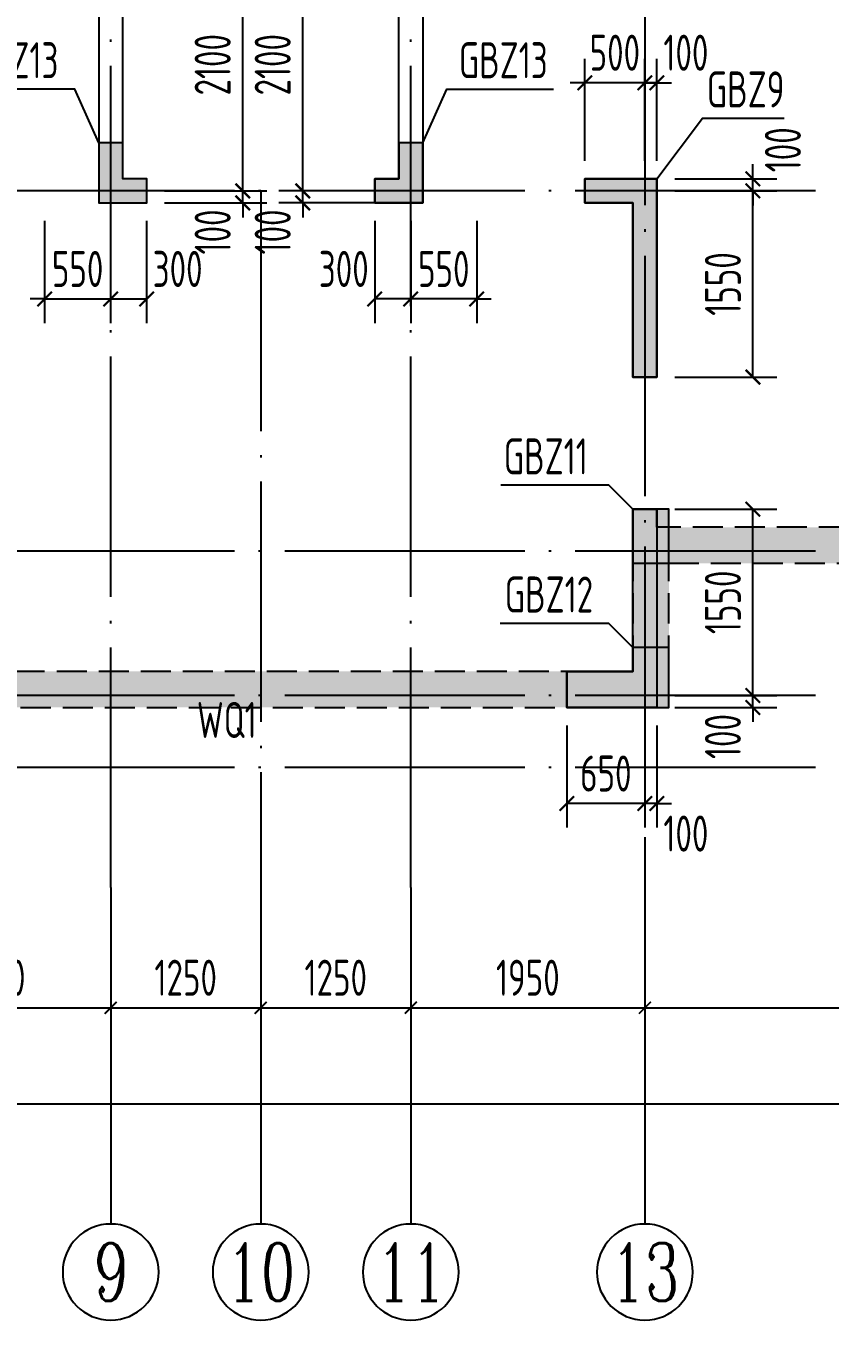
# Model space of a CAD drawing. Extents: x -1307975 to -76406, y -96289 to 379359.
# Drawn here: x -962072 to -955372, y 348893 to 359666 of the extents above; entities that cross this region are included whole.
import ezdxf
from ezdxf.enums import TextEntityAlignment as Align

# ---------------------------------------------------------------- set-up
doc = ezdxf.new("R2010")
doc.units = 0
doc.header["$LTSCALE"] = 1000
doc.linetypes.add('DASH', pattern=[0.35, 0.25, -0.1])
doc.linetypes.add('DOTE', pattern=[2.42, 2, -0.2, 0.02, -0.2])
doc.layers.get('0').update_dxf_attribs({"linetype": 'CONTINUOUS'})
doc.layers.get('DEFPOINTS').update_dxf_attribs({"linetype": 'CONTINUOUS'})
for name, color, linetype in [('A-AXIS', 1, 'CONTINUOUS'), ('A-DOTE', 10, 'DOTE'), ('AXIS_NUM', 7, 'CONTINUOUS'), ('COLU_DE_TEXT', 7, 'CONTINUOUS'), ('LABEL', 1, 'CONTINUOUS'), ('S-Q墙填充', 252, 'CONTINUOUS'), ('S-Q墙实线', 6, 'CONTINUOUS'), ('S-Q墙标注', 3, 'CONTINUOUS'), ('S-Q墙虚线', 6, 'DASH'), ('S-X详图填充', 252, 'CONTINUOUS'), ('S-X详图实线', 4, 'CONTINUOUS'), ('S-Y一般标注', 3, 'CONTINUOUS')]:
    doc.layers.add(name, color=color, linetype=linetype)
doc.styles.add('TSSD_Axis', font='complex.shx', dxfattribs={"width": 0.7, "bigfont": 'hztxt.shx'})
doc.styles.add('TSSD_DIMENSION', font='Tssdeng.shx', dxfattribs={"width": 0.7, "bigfont": 'tssdchn.shx'})
doc.styles.add('TSSD_REIN', font='tssdeng.shx', dxfattribs={"width": 0.7, "height": 300, "bigfont": 'tssdchn.shx'})
doc.styles.add('结构文字', font='zstxt.shx', dxfattribs={"width": 0.7, "bigfont": 'zshz.shx'})
doc.dimstyles.new('STRUCK', dxfattribs={"dimtxt": 400, "dimasz": 121, "dimexe": 200, "dimexo": 150, "dimgap": 115, "dimtad": 1, "dimdec": 0, "dimdsep": 46, "dimtxsty": '结构文字', "dimblk": 'ARCHTICK', "dimcen": 400, "dimclrd": 3, "dimclre": 3, "dimclrt": 7, "dimadec": 0, "dimazin": 0, "dimtfac": 1, "dimtdec": 0, "dimtix": 1, "dimtmove": 2, "dimatfit": 3, "dimldrblk": '_DIMX', "dimfxl": 1, "dimtolj": 1, "dimtzin": 0, "dimarcsym": 0})
doc.dimstyles.new('TSSD_100_100', dxfattribs={"dimtxt": 300, "dimasz": 100, "dimexe": 100, "dimexo": 250, "dimgap": 100, "dimtad": 1, "dimdec": 0, "dimzin": 0, "dimdsep": 46, "dimtxsty": 'TSSD_DIMENSION', "dimblk": 'ARCHTICK', "dimcen": 0, "dimdle": 100, "dimclrt": 7, "dimadec": 0, "dimazin": 0, "dimtfac": 1, "dimtdec": 0, "dimtix": 1, "dimtmove": 2, "dimatfit": 3, "dimldrblk": 'ARCHTICK', "dimfxl": 1, "dimtolj": 1, "dimtzin": 0, "dimarcsym": 0})

# ---------------------------------------------------------------- blocks, each defined once
blk = doc.blocks.new('_ArchTick')
at = {"color": 0, "linetype": 'ByBlock', "const_width": 0.15}
blk.add_lwpolyline([(-0.5, -0.5), (0.5, 0.5)], dxfattribs=at)
blk = doc.blocks.new('*D231')
at = {"layer": 'DEFPOINTS', "color": 0, "transparency": 16777216}
for p in [(18350, 3600), (20300, 3600), (20300, 2600)]:
    blk.add_point(p, dxfattribs=at)
at = {"layer": 'S-Y一般标注', "color": 0, "lineweight": -2, "transparency": 16777216}
for p, q in [((18350, 3350), (18350, 2500)), ((20300, 3350), (20300, 2500)), ((18250, 2600), (20400, 2600))]:
    blk.add_line(p, q, dxfattribs=at)
at = {"layer": 'S-Y一般标注', "color": 0, "lineweight": -2, "transparency": 16777216, "xscale": 100, "yscale": 100, "zscale": 100, "rotation": 180}
blk.add_blockref('_ArchTick', (18350, 2600), dxfattribs=at)
at = {"layer": 'S-Y一般标注', "color": 0, "lineweight": -2, "transparency": 16777216, "xscale": 100, "yscale": 100, "zscale": 100}
blk.add_blockref('_ArchTick', (20300, 2600), dxfattribs=at)
at = {"layer": 'S-Y一般标注', "color": 7, "transparency": 16777216, "insert": (19325, 2850), "char_height": 300, "attachment_point": 5, "style": 'TSSD_DIMENSION'}
blk.add_mtext('\\A1;1950', dxfattribs=at)
blk = doc.blocks.new('ts_axno')
at = {"color": 0, "linetype": 'ByBlock', "lineweight": -2}
blk.add_circle((0, 0), 0.5, dxfattribs=at)
at = {"color": 0, "linetype": 'ByBlock', "lineweight": -2, "style": 'TSSD_Axis', "width": 0.7}
blk.add_attdef('A', text='', height=0.6, dxfattribs=at).set_placement((0, 0), align=Align.MIDDLE_CENTER)
blk = doc.blocks.new('*D232')
at = {"layer": 'DEFPOINTS', "color": 0, "transparency": 16777216}
for p in [(20300, 3600), (26100, 3600), (26100, 2600)]:
    blk.add_point(p, dxfattribs=at)
at = {"layer": 'S-Y一般标注', "color": 0, "lineweight": -2, "transparency": 16777216}
for p, q in [((20300, 3350), (20300, 2500)), ((26100, 3350), (26100, 2500)), ((20200, 2600), (26200, 2600))]:
    blk.add_line(p, q, dxfattribs=at)
at = {"layer": 'S-Y一般标注', "color": 0, "lineweight": -2, "transparency": 16777216, "xscale": 100, "yscale": 100, "zscale": 100, "rotation": 180}
blk.add_blockref('_ArchTick', (20300, 2600), dxfattribs=at)
at = {"layer": 'S-Y一般标注', "color": 0, "lineweight": -2, "transparency": 16777216, "xscale": 100, "yscale": 100, "zscale": 100}
blk.add_blockref('_ArchTick', (26100, 2600), dxfattribs=at)
at = {"layer": 'S-Y一般标注', "color": 7, "transparency": 16777216, "insert": (23200, 2850), "char_height": 300, "attachment_point": 5, "style": 'TSSD_DIMENSION'}
blk.add_mtext('\\A1;5800', dxfattribs=at)
blk = doc.blocks.new('*D241')
at = {"layer": 'DEFPOINTS', "color": 0, "transparency": 16777216}
for p in [(4600, 3600), (54600, 3600), (54600, 1800)]:
    blk.add_point(p, dxfattribs=at)
at = {"layer": 'S-Y一般标注', "color": 0, "lineweight": -2, "transparency": 16777216}
for p, q in [((4600, 3350), (4600, 1700)), ((54600, 3350), (54600, 1700)), ((4500, 1800), (54700, 1800))]:
    blk.add_line(p, q, dxfattribs=at)
at = {"layer": 'S-Y一般标注', "color": 0, "lineweight": -2, "transparency": 16777216, "xscale": 100, "yscale": 100, "zscale": 100, "rotation": 180}
blk.add_blockref('_ArchTick', (4600, 1800), dxfattribs=at)
at = {"layer": 'S-Y一般标注', "color": 0, "lineweight": -2, "transparency": 16777216, "xscale": 100, "yscale": 100, "zscale": 100}
blk.add_blockref('_ArchTick', (54600, 1800), dxfattribs=at)
at = {"layer": 'S-Y一般标注', "color": 7, "transparency": 16777216, "insert": (29600, 2050), "char_height": 300, "attachment_point": 5, "style": 'TSSD_DIMENSION'}
blk.add_mtext('\\A1;50000', dxfattribs=at)
blk = doc.blocks.new('*D242')
at = {"layer": 'DEFPOINTS', "color": 0, "transparency": 16777216}
for p in [(13900, 3600), (15850, 3600), (15850, 2600)]:
    blk.add_point(p, dxfattribs=at)
at = {"layer": 'S-Y一般标注', "color": 0, "lineweight": -2, "transparency": 16777216}
for p, q in [((13900, 3350), (13900, 2500)), ((15850, 3350), (15850, 2500)), ((13800, 2600), (15950, 2600))]:
    blk.add_line(p, q, dxfattribs=at)
at = {"layer": 'S-Y一般标注', "color": 0, "lineweight": -2, "transparency": 16777216, "xscale": 100, "yscale": 100, "zscale": 100, "rotation": 180}
blk.add_blockref('_ArchTick', (13900, 2600), dxfattribs=at)
at = {"layer": 'S-Y一般标注', "color": 0, "lineweight": -2, "transparency": 16777216, "xscale": 100, "yscale": 100, "zscale": 100}
blk.add_blockref('_ArchTick', (15850, 2600), dxfattribs=at)
at = {"layer": 'S-Y一般标注', "color": 7, "transparency": 16777216, "insert": (14875, 2850), "char_height": 300, "attachment_point": 5, "style": 'TSSD_DIMENSION'}
blk.add_mtext('\\A1;1950', dxfattribs=at)
blk = doc.blocks.new('*D260')
at = {"layer": 'DEFPOINTS', "color": 0, "transparency": 16777216}
for p in [(15850, 3600), (17100, 3600), (17100, 2600)]:
    blk.add_point(p, dxfattribs=at)
at = {"layer": 'S-Y一般标注', "color": 0, "lineweight": -2, "transparency": 16777216}
for p, q in [((15850, 3350), (15850, 2500)), ((17100, 3350), (17100, 2500)), ((15750, 2600), (17200, 2600))]:
    blk.add_line(p, q, dxfattribs=at)
at = {"layer": 'S-Y一般标注', "color": 0, "lineweight": -2, "transparency": 16777216, "xscale": 100, "yscale": 100, "zscale": 100, "rotation": 180}
blk.add_blockref('_ArchTick', (15850, 2600), dxfattribs=at)
at = {"layer": 'S-Y一般标注', "color": 0, "lineweight": -2, "transparency": 16777216, "xscale": 100, "yscale": 100, "zscale": 100}
blk.add_blockref('_ArchTick', (17100, 2600), dxfattribs=at)
at = {"layer": 'S-Y一般标注', "color": 7, "transparency": 16777216, "insert": (16475, 2850), "char_height": 300, "attachment_point": 5, "style": 'TSSD_DIMENSION'}
blk.add_mtext('\\A1;1250', dxfattribs=at)
blk = doc.blocks.new('*D261')
at = {"layer": 'DEFPOINTS', "color": 0, "transparency": 16777216}
for p in [(17100, 3600), (18350, 3600), (18350, 2600)]:
    blk.add_point(p, dxfattribs=at)
at = {"layer": 'S-Y一般标注', "color": 0, "lineweight": -2, "transparency": 16777216}
for p, q in [((17100, 3350), (17100, 2500)), ((18350, 3350), (18350, 2500)), ((17000, 2600), (18450, 2600))]:
    blk.add_line(p, q, dxfattribs=at)
at = {"layer": 'S-Y一般标注', "color": 0, "lineweight": -2, "transparency": 16777216, "xscale": 100, "yscale": 100, "zscale": 100, "rotation": 180}
blk.add_blockref('_ArchTick', (17100, 2600), dxfattribs=at)
at = {"layer": 'S-Y一般标注', "color": 0, "lineweight": -2, "transparency": 16777216, "xscale": 100, "yscale": 100, "zscale": 100}
blk.add_blockref('_ArchTick', (18350, 2600), dxfattribs=at)
at = {"layer": 'S-Y一般标注', "color": 7, "transparency": 16777216, "insert": (17725, 2850), "char_height": 300, "attachment_point": 5, "style": 'TSSD_DIMENSION'}
blk.add_mtext('\\A1;1250', dxfattribs=at)
blk = doc.blocks.new('*D3627')
at = {"layer": 'DEFPOINTS', "color": 0, "transparency": 16777216}
for p in [(-961916, 358193), (-961366, 358193), (-961366, 357393)]:
    blk.add_point(p, dxfattribs=at)
at = {"layer": 'S-Q墙标注', "color": 3, "lineweight": -2, "transparency": 16777216}
for p, q in [((-961916, 358043), (-961916, 357193)), ((-961366, 358043), (-961366, 357193)), ((-961916, 357393), (-962037, 357393)), ((-961916, 357393), (-961366, 357393)), ((-961366, 357393), (-961245, 357393))]:
    blk.add_line(p, q, dxfattribs=at)
at = {"layer": 'S-Q墙标注', "color": 3, "lineweight": -2, "transparency": 16777216, "xscale": 121, "yscale": 121, "zscale": 121}
blk.add_blockref('_ArchTick', (-961916, 357393), dxfattribs=at)
at = {"layer": 'S-Q墙标注', "color": 3, "lineweight": -2, "transparency": 16777216, "xscale": 121, "yscale": 121, "zscale": 121, "rotation": 180}
blk.add_blockref('_ArchTick', (-961366, 357393), dxfattribs=at)
at = {"layer": 'S-Q墙标注', "color": 7, "transparency": 16777216, "insert": (-961641, 357643), "char_height": 300, "attachment_point": 5, "style": 'TSSD_REIN'}
blk.add_mtext('\\A1;550', dxfattribs=at)
blk = doc.blocks.new('_DIMX')
blk.add_line((-150, 0), (150, 0))
at = {"const_width": 50}
blk.add_lwpolyline([(-70, -70), (70, 70)], dxfattribs=at)
blk = doc.blocks.new('*D3628')
at = {"layer": 'DEFPOINTS', "color": 0, "transparency": 16777216}
for p in [(-961366, 358193), (-961066, 358193), (-961066, 357393)]:
    blk.add_point(p, dxfattribs=at)
at = {"layer": 'S-Q墙标注', "color": 3, "lineweight": -2, "transparency": 16777216}
for p, q in [((-961366, 358043), (-961366, 357193)), ((-961066, 358043), (-961066, 357193)), ((-961366, 357393), (-961066, 357393))]:
    blk.add_line(p, q, dxfattribs=at)
at = {"layer": 'S-Q墙标注', "color": 3, "lineweight": -2, "transparency": 16777216, "xscale": 121, "yscale": 121, "zscale": 121, "rotation": 180}
blk.add_blockref('_ArchTick', (-961366, 357393), dxfattribs=at)
at = {"layer": 'S-Q墙标注', "color": 3, "lineweight": -2, "transparency": 16777216, "xscale": 121, "yscale": 121, "zscale": 121}
blk.add_blockref('_ArchTick', (-961066, 357393), dxfattribs=at)
at = {"layer": 'S-Q墙标注', "color": 7, "transparency": 16777216, "insert": (-960808, 357643), "char_height": 300, "attachment_point": 5, "style": 'TSSD_REIN'}
blk.add_mtext('\\A1;300', dxfattribs=at)
blk = doc.blocks.new('*D3637')
at = {"layer": 'DEFPOINTS', "color": 0, "transparency": 16777216}
for p in [(-956816, 354093), (-956016, 354093), (-956816, 353993)]:
    blk.add_point(p, dxfattribs=at)
at = {"layer": 'S-Q墙标注', "color": 3, "lineweight": -2, "transparency": 16777216}
for p, q in [((-956016, 354093), (-956016, 354214)), ((-956666, 354093), (-955816, 354093)), ((-956016, 353993), (-956016, 354093)), ((-956666, 353993), (-955816, 353993)), ((-956016, 353993), (-956016, 353872))]:
    blk.add_line(p, q, dxfattribs=at)
at = {"layer": 'S-Q墙标注', "color": 3, "lineweight": -2, "transparency": 16777216, "xscale": 121, "yscale": 121, "zscale": 121}
for p, rotation in [((-956016, 354093), 270), ((-956016, 353993), 90)]:
    blk.add_blockref('_ArchTick', p, dxfattribs=dict(at, rotation=rotation))
at = {"layer": 'S-Q墙标注', "color": 7, "transparency": 16777216, "insert": (-956266, 353751), "char_height": 300, "attachment_point": 5, "rotation": 90, "style": 'TSSD_REIN'}
blk.add_mtext('\\A1;100', dxfattribs=at)
blk = doc.blocks.new('*D3638')
at = {"layer": 'DEFPOINTS', "color": 0, "transparency": 16777216}
for p in [(-956816, 355643), (-956016, 355643), (-956816, 354093)]:
    blk.add_point(p, dxfattribs=at)
at = {"layer": 'S-Q墙标注', "color": 3, "lineweight": -2, "transparency": 16777216}
for p, q in [((-956666, 355643), (-955816, 355643)), ((-956016, 354093), (-956016, 355643)), ((-956666, 354093), (-955816, 354093))]:
    blk.add_line(p, q, dxfattribs=at)
at = {"layer": 'S-Q墙标注', "color": 3, "lineweight": -2, "transparency": 16777216, "xscale": 121, "yscale": 121, "zscale": 121}
for p, rotation in [((-956016, 355643), 90), ((-956016, 354093), 270)]:
    blk.add_blockref('_ArchTick', p, dxfattribs=dict(at, rotation=rotation))
at = {"layer": 'S-Q墙标注', "color": 7, "transparency": 16777216, "insert": (-956266, 354868), "char_height": 300, "attachment_point": 5, "rotation": 90, "style": 'TSSD_REIN'}
blk.add_mtext('\\A1;1550', dxfattribs=at)
blk = doc.blocks.new('*D3639')
at = {"layer": 'DEFPOINTS', "color": 0, "transparency": 16777216}
for p in [(-956916, 353993), (-956816, 353993), (-956916, 353193)]:
    blk.add_point(p, dxfattribs=at)
at = {"layer": 'S-Q墙标注', "color": 3, "lineweight": -2, "transparency": 16777216}
for p, q in [((-956916, 353843), (-956916, 352993)), ((-956816, 353843), (-956816, 352993)), ((-956916, 353193), (-957037, 353193)), ((-956816, 353193), (-956916, 353193)), ((-956816, 353193), (-956695, 353193))]:
    blk.add_line(p, q, dxfattribs=at)
at = {"layer": 'S-Q墙标注', "color": 3, "lineweight": -2, "transparency": 16777216, "xscale": 121, "yscale": 121, "zscale": 121}
blk.add_blockref('_ArchTick', (-956916, 353193), dxfattribs=at)
at = {"layer": 'S-Q墙标注', "color": 3, "lineweight": -2, "transparency": 16777216, "xscale": 121, "yscale": 121, "zscale": 121, "rotation": 180}
blk.add_blockref('_ArchTick', (-956816, 353193), dxfattribs=at)
at = {"layer": 'S-Q墙标注', "color": 7, "transparency": 16777216, "insert": (-956574, 352943), "char_height": 300, "attachment_point": 5, "style": 'TSSD_REIN'}
blk.add_mtext('\\A1;100', dxfattribs=at)
blk = doc.blocks.new('*D3640')
at = {"layer": 'DEFPOINTS', "color": 0, "transparency": 16777216}
for p in [(-957566, 353993), (-956916, 353993), (-957566, 353193)]:
    blk.add_point(p, dxfattribs=at)
at = {"layer": 'S-Q墙标注', "color": 3, "lineweight": -2, "transparency": 16777216}
for p, q in [((-957566, 353843), (-957566, 352993)), ((-956916, 353843), (-956916, 352993)), ((-956916, 353193), (-957566, 353193))]:
    blk.add_line(p, q, dxfattribs=at)
at = {"layer": 'S-Q墙标注', "color": 3, "lineweight": -2, "transparency": 16777216, "xscale": 121, "yscale": 121, "zscale": 121, "rotation": 180}
blk.add_blockref('_ArchTick', (-957566, 353193), dxfattribs=at)
at = {"layer": 'S-Q墙标注', "color": 3, "lineweight": -2, "transparency": 16777216, "xscale": 121, "yscale": 121, "zscale": 121}
blk.add_blockref('_ArchTick', (-956916, 353193), dxfattribs=at)
at = {"layer": 'S-Q墙标注', "color": 7, "transparency": 16777216, "insert": (-957241, 353443), "char_height": 300, "attachment_point": 5, "style": 'TSSD_REIN'}
blk.add_mtext('\\A1;650', dxfattribs=at)
blk = doc.blocks.new('*D3661')
at = {"layer": 'DEFPOINTS', "color": 0, "transparency": 16777216}
for p in [(-958866, 358193), (-958316, 358193), (-958866, 357393)]:
    blk.add_point(p, dxfattribs=at)
at = {"layer": 'S-Q墙标注', "color": 3, "lineweight": -2, "transparency": 16777216}
for p, q in [((-958866, 358043), (-958866, 357193)), ((-958316, 358043), (-958316, 357193)), ((-958866, 357393), (-958987, 357393)), ((-958316, 357393), (-958866, 357393)), ((-958316, 357393), (-958195, 357393))]:
    blk.add_line(p, q, dxfattribs=at)
at = {"layer": 'S-Q墙标注', "color": 3, "lineweight": -2, "transparency": 16777216, "xscale": 121, "yscale": 121, "zscale": 121}
blk.add_blockref('_ArchTick', (-958866, 357393), dxfattribs=at)
at = {"layer": 'S-Q墙标注', "color": 3, "lineweight": -2, "transparency": 16777216, "xscale": 121, "yscale": 121, "zscale": 121, "rotation": 180}
blk.add_blockref('_ArchTick', (-958316, 357393), dxfattribs=at)
at = {"layer": 'S-Q墙标注', "color": 7, "transparency": 16777216, "insert": (-958591, 357643), "char_height": 300, "attachment_point": 5, "style": 'TSSD_REIN'}
blk.add_mtext('\\A1;550', dxfattribs=at)
blk = doc.blocks.new('*D3662')
at = {"layer": 'DEFPOINTS', "color": 0, "transparency": 16777216}
for p in [(-959166, 358193), (-958866, 358193), (-959166, 357393)]:
    blk.add_point(p, dxfattribs=at)
at = {"layer": 'S-Q墙标注', "color": 3, "lineweight": -2, "transparency": 16777216}
for p, q in [((-959166, 358043), (-959166, 357193)), ((-958866, 358043), (-958866, 357193)), ((-958866, 357393), (-959166, 357393))]:
    blk.add_line(p, q, dxfattribs=at)
at = {"layer": 'S-Q墙标注', "color": 3, "lineweight": -2, "transparency": 16777216, "xscale": 121, "yscale": 121, "zscale": 121, "rotation": 180}
blk.add_blockref('_ArchTick', (-959166, 357393), dxfattribs=at)
at = {"layer": 'S-Q墙标注', "color": 3, "lineweight": -2, "transparency": 16777216, "xscale": 121, "yscale": 121, "zscale": 121}
blk.add_blockref('_ArchTick', (-958866, 357393), dxfattribs=at)
at = {"layer": 'S-Q墙标注', "color": 7, "transparency": 16777216, "insert": (-959424, 357643), "char_height": 300, "attachment_point": 5, "style": 'TSSD_REIN'}
blk.add_mtext('\\A1;300', dxfattribs=at)
blk = doc.blocks.new('*D3492')
at = {"layer": 'DEFPOINTS', "color": 0, "transparency": 16777216}
for p in [(-956816, 358293), (-956016, 358293), (-956816, 356743)]:
    blk.add_point(p, dxfattribs=at)
at = {"layer": 'S-Q墙标注', "color": 3, "lineweight": -2, "transparency": 16777216}
for p, q in [((-956666, 358293), (-955816, 358293)), ((-956016, 356743), (-956016, 358293)), ((-956666, 356743), (-955816, 356743))]:
    blk.add_line(p, q, dxfattribs=at)
at = {"layer": 'S-Q墙标注', "color": 3, "lineweight": -2, "transparency": 16777216, "xscale": 121, "yscale": 121, "zscale": 121}
for p, rotation in [((-956016, 358293), 90), ((-956016, 356743), 270)]:
    blk.add_blockref('_ArchTick', p, dxfattribs=dict(at, rotation=rotation))
at = {"layer": 'S-Q墙标注', "color": 7, "transparency": 16777216, "insert": (-956266, 357518), "char_height": 300, "attachment_point": 5, "rotation": 90, "style": 'TSSD_REIN'}
blk.add_mtext('\\A1;1550', dxfattribs=at)
blk = doc.blocks.new('*D3493')
at = {"layer": 'DEFPOINTS', "color": 0, "transparency": 16777216}
for p in [(-956816, 358393), (-956016, 358393), (-956816, 358293)]:
    blk.add_point(p, dxfattribs=at)
at = {"layer": 'S-Q墙标注', "color": 3, "lineweight": -2, "transparency": 16777216}
for p, q in [((-956016, 358393), (-956016, 358514)), ((-956666, 358393), (-955816, 358393)), ((-956016, 358293), (-956016, 358393)), ((-956666, 358293), (-955816, 358293)), ((-956016, 358293), (-956016, 358172))]:
    blk.add_line(p, q, dxfattribs=at)
at = {"layer": 'S-Q墙标注', "color": 3, "lineweight": -2, "transparency": 16777216, "xscale": 121, "yscale": 121, "zscale": 121}
for p, rotation in [((-956016, 358393), 270), ((-956016, 358293), 90)]:
    blk.add_blockref('_ArchTick', p, dxfattribs=dict(at, rotation=rotation))
at = {"layer": 'S-Q墙标注', "color": 7, "transparency": 16777216, "insert": (-955766, 358635), "char_height": 300, "attachment_point": 5, "rotation": 90, "style": 'TSSD_REIN'}
blk.add_mtext('\\A1;100', dxfattribs=at)
blk = doc.blocks.new('*D3494')
at = {"layer": 'DEFPOINTS', "color": 0, "transparency": 16777216}
for p in [(-956916, 359193), (-956916, 358393), (-956816, 358393)]:
    blk.add_point(p, dxfattribs=at)
at = {"layer": 'S-Q墙标注', "color": 3, "lineweight": -2, "transparency": 16777216}
for p, q in [((-956916, 358543), (-956916, 359393)), ((-956816, 358543), (-956816, 359393)), ((-956916, 359193), (-957037, 359193)), ((-956816, 359193), (-956916, 359193)), ((-956816, 359193), (-956695, 359193))]:
    blk.add_line(p, q, dxfattribs=at)
at = {"layer": 'S-Q墙标注', "color": 3, "lineweight": -2, "transparency": 16777216, "xscale": 121, "yscale": 121, "zscale": 121}
blk.add_blockref('_ArchTick', (-956916, 359193), dxfattribs=at)
at = {"layer": 'S-Q墙标注', "color": 3, "lineweight": -2, "transparency": 16777216, "xscale": 121, "yscale": 121, "zscale": 121, "rotation": 180}
blk.add_blockref('_ArchTick', (-956816, 359193), dxfattribs=at)
at = {"layer": 'S-Q墙标注', "color": 7, "transparency": 16777216, "insert": (-956574, 359443), "char_height": 300, "attachment_point": 5, "style": 'TSSD_REIN'}
blk.add_mtext('\\A1;100', dxfattribs=at)
blk = doc.blocks.new('*D3495')
at = {"layer": 'DEFPOINTS', "color": 0, "transparency": 16777216}
for p in [(-957416, 359193), (-957416, 358393), (-956916, 358393)]:
    blk.add_point(p, dxfattribs=at)
at = {"layer": 'S-Q墙标注', "color": 3, "lineweight": -2, "transparency": 16777216}
for p, q in [((-957416, 358543), (-957416, 359393)), ((-956916, 358543), (-956916, 359393)), ((-957416, 359193), (-957537, 359193)), ((-956916, 359193), (-957416, 359193)), ((-956916, 359193), (-956795, 359193))]:
    blk.add_line(p, q, dxfattribs=at)
at = {"layer": 'S-Q墙标注', "color": 3, "lineweight": -2, "transparency": 16777216, "xscale": 121, "yscale": 121, "zscale": 121}
blk.add_blockref('_ArchTick', (-957416, 359193), dxfattribs=at)
at = {"layer": 'S-Q墙标注', "color": 3, "lineweight": -2, "transparency": 16777216, "xscale": 121, "yscale": 121, "zscale": 121, "rotation": 180}
blk.add_blockref('_ArchTick', (-956916, 359193), dxfattribs=at)
at = {"layer": 'S-Q墙标注', "color": 7, "transparency": 16777216, "insert": (-957166, 359443), "char_height": 300, "attachment_point": 5, "style": 'TSSD_REIN'}
blk.add_mtext('\\A1;500', dxfattribs=at)
blk = doc.blocks.new('*D3504')
at = {"layer": 'DEFPOINTS', "color": 0, "transparency": 16777216}
for p in [(-961066, 358293), (-960266, 358293), (-961066, 358193)]:
    blk.add_point(p, dxfattribs=at)
at = {"layer": 'S-Q墙标注', "color": 3, "lineweight": -2, "transparency": 16777216}
for p, q in [((-960266, 358293), (-960266, 358414)), ((-960916, 358293), (-960066, 358293)), ((-960266, 358193), (-960266, 358293)), ((-960916, 358193), (-960066, 358193)), ((-960266, 358193), (-960266, 358072))]:
    blk.add_line(p, q, dxfattribs=at)
at = {"layer": 'S-Q墙标注', "color": 3, "lineweight": -2, "transparency": 16777216, "xscale": 121, "yscale": 121, "zscale": 121}
for p, rotation in [((-960266, 358293), 270), ((-960266, 358193), 90)]:
    blk.add_blockref('_ArchTick', p, dxfattribs=dict(at, rotation=rotation))
at = {"layer": 'S-Q墙标注', "color": 7, "transparency": 16777216, "insert": (-960516, 357951), "char_height": 300, "attachment_point": 5, "rotation": 90, "style": 'TSSD_REIN'}
blk.add_mtext('\\A1;100', dxfattribs=at)
blk = doc.blocks.new('*D3505')
at = {"layer": 'DEFPOINTS', "color": 0, "transparency": 16777216}
for p in [(-961066, 360393), (-960266, 360393), (-961066, 358293)]:
    blk.add_point(p, dxfattribs=at)
at = {"layer": 'S-Q墙标注', "color": 3, "lineweight": -2, "transparency": 16777216}
for p, q in [((-960916, 360393), (-960066, 360393)), ((-960266, 358293), (-960266, 360393)), ((-960916, 358293), (-960066, 358293))]:
    blk.add_line(p, q, dxfattribs=at)
at = {"layer": 'S-Q墙标注', "color": 3, "lineweight": -2, "transparency": 16777216, "xscale": 121, "yscale": 121, "zscale": 121}
for p, rotation in [((-960266, 360393), 90), ((-960266, 358293), 270)]:
    blk.add_blockref('_ArchTick', p, dxfattribs=dict(at, rotation=rotation))
at = {"layer": 'S-Q墙标注', "color": 7, "transparency": 16777216, "insert": (-960516, 359343), "char_height": 300, "attachment_point": 5, "rotation": 90, "style": 'TSSD_REIN'}
blk.add_mtext('\\A1;2100', dxfattribs=at)
blk = doc.blocks.new('*D3507')
at = {"layer": 'DEFPOINTS', "color": 0, "transparency": 16777216}
for p in [(-959766, 358293), (-958966, 358293), (-958966, 358193)]:
    blk.add_point(p, dxfattribs=at)
at = {"layer": 'S-Q墙标注', "color": 3, "lineweight": -2, "transparency": 16777216}
for p, q in [((-959766, 358293), (-959766, 358414)), ((-959116, 358293), (-959966, 358293)), ((-959766, 358193), (-959766, 358293)), ((-959116, 358193), (-959966, 358193)), ((-959766, 358193), (-959766, 358072))]:
    blk.add_line(p, q, dxfattribs=at)
at = {"layer": 'S-Q墙标注', "color": 3, "lineweight": -2, "transparency": 16777216, "xscale": 121, "yscale": 121, "zscale": 121}
for p, rotation in [((-959766, 358293), 270), ((-959766, 358193), 90)]:
    blk.add_blockref('_ArchTick', p, dxfattribs=dict(at, rotation=rotation))
at = {"layer": 'S-Q墙标注', "color": 7, "transparency": 16777216, "insert": (-960016, 357951), "char_height": 300, "attachment_point": 5, "rotation": 90, "style": 'TSSD_REIN'}
blk.add_mtext('\\A1;100', dxfattribs=at)
blk = doc.blocks.new('*D3508')
at = {"layer": 'DEFPOINTS', "color": 0, "transparency": 16777216}
for p in [(-959766, 360393), (-958966, 360393), (-958966, 358293)]:
    blk.add_point(p, dxfattribs=at)
at = {"layer": 'S-Q墙标注', "color": 3, "lineweight": -2, "transparency": 16777216}
for p, q in [((-959116, 360393), (-959966, 360393)), ((-959766, 358293), (-959766, 360393)), ((-959116, 358293), (-959966, 358293))]:
    blk.add_line(p, q, dxfattribs=at)
at = {"layer": 'S-Q墙标注', "color": 3, "lineweight": -2, "transparency": 16777216, "xscale": 121, "yscale": 121, "zscale": 121}
for p, rotation in [((-959766, 360393), 90), ((-959766, 358293), 270)]:
    blk.add_blockref('_ArchTick', p, dxfattribs=dict(at, rotation=rotation))
at = {"layer": 'S-Q墙标注', "color": 7, "transparency": 16777216, "insert": (-960016, 359343), "char_height": 300, "attachment_point": 5, "rotation": 90, "style": 'TSSD_REIN'}
blk.add_mtext('\\A1;2100', dxfattribs=at)
blk = doc.blocks.new('20211109.00462574')
at = {"layer": 'S-Q墙填充'}
h = blk.add_hatch(dxfattribs=at)
h.set_pattern_fill('ARMORED', color=252, scale=30, style=0)
h.set_pattern_definition([(50, (994311.75, -393917.59), (215.178055, -18.82564), [22.5, -247.5]), (355, (994311.75, -393917.59), (-41.6254, 225.65764), [18, -198]), (100.4514, (994329.68, -393919.15), (173.552815, 206.831863), [19.122057, -210.342634]), (46.1842, (994311.75, -393857.59), (320.172315, -49.655704), [33.75, -371.25]), (96.6356, (994338.43, -393861.72), (280.39881, 292.23536), [28.68309, -315.5139]), (351.1842, (994311.75, -393857.6), (280.39858, 292.23558), [27, -297]), (21, (994341.75, -393872.59), (179.072116, -120.785667), [22.5, -247.5]), (326, (994341.75, -393872.59), (72.9946, 217.545014), [18, -198]), (71.4514, (994356.67, -393882.65), (252.06679, 96.75915), [19.122057, -210.342634]), (37.5, (994311.75, -393917.586), (3.6479566, 99.868156), [0, -195.6, 0, -201, 0, -198.75]), (7.5, (994311.75, -393917.59), (78.920861, 118.323514), [0, -114.6, 0, -191.1, 0, -75.75]), (327.5, (994244.85, -393917.586), (160.146731, -6.7664615), [0, -75, 0, -234, 0, -310.5]), (317.5, (994214.85, -393917.59), (174.95585, 30.031495), [0, -97.5, 0, -155.4, 0, -220.5]), (45, (994311.75, -393917.59), (-106.066017, 106.066017), [])])
h.paths.add_polyline_path([(9600, 1650), (9400, 1650), (9400, 1500), (300, 1500), (300, 8500), (6600, 8500), (6600, 7700), (6800, 7700), (6800, 8800), (5900, 8800), (5900, 9200), (5650, 9200), (5650, 8800), (4150, 8800), (4150, 10500), (5650, 10500), (5650, 9820), (5900, 9820), (5900, 10150), (6300, 10150), (6300, 10500), (6800, 10500), (6800, 10800), (5900, 10800), (5900, 12596), (5650, 12596), (5650, 10750), (3900, 10750), (3900, 8800), (1550, 8800), (1550, 13796), (1300, 13796), (1300, 8800), (0, 8800), (0, 1200), (9300, 1200), (9300, 0), (16100, 0), (16100, 1200), (34400, 1200), (34400, 0), (41000, 0), (41000, 1200), (50400, 1200), (50400, 8800), (42200, 8800), (42200, 10600), (39300, 10600), (39300, 10850), (36100, 10850), (36100, 10600), (33200, 10600), (33200, 8800), (17200, 8800), (17200, 10600), (14300, 10600), (14300, 12300), (15200, 12300), (15200, 14196), (12817, 14196), (12817, 13896), (14900, 13896), (14900, 12600), (14000, 12600), (14000, 9100), (14200, 9100), (14200, 10300), (16900, 10300), (16900, 8500), (33500, 8500), (33500, 10300), (36400, 10300), (36400, 10550), (39000, 10550), (39000, 10300), (41900, 10300), (41900, 8500), (50100, 8500), (50100, 1500), (41000, 1500), (41000, 1650), (40700, 1650), (40700, 300), (34700, 300), (34700, 1650), (34400, 1650), (34400, 1500), (16000, 1500), (16000, 1650), (15800, 1650), (15800, 300), (9600, 300)])
at = {"layer": 'S-Q墙实线'}
for points in [[(11550, 6500), (10900, 6500), (10900, 6300), (11350, 6300), (11350, 5800), (11350, 4200), (11750, 4200), (11750, 4400), (11550, 4400), (11550, 5800)], [(13850, 6500), (14500, 6500), (14500, 6300), (14050, 6300), (14050, 5800), (14050, 4200), (13650, 4200), (13650, 4400), (13850, 4400), (13850, 5800)], [(16000, 0), (15250, 0), (15250, 300), (15800, 300), (15800, 1300), (15800, 1650), (16000, 1650), (16000, 1300)]]:
    blk.add_lwpolyline(points, close=True, dxfattribs=at)
blk.add_lwpolyline([(15800, 4400), (15400, 4400), (15400, 4200), (15800, 4200), (15800, 2750), (16000, 2750), (16000, 4400), (15800, 4400)], dxfattribs=at)
at = {"layer": 'S-Q墙虚线', "color": 2}
for points in [[(0, 1200), (9300, 1200), (9300, 0), (16100, 0), (16100, 1200), (34400, 1200), (34400, 0), (41000, 0), (41000, 1200), (50400, 1200)], [(50100, 1500), (41000, 1500), (41000, 1650), (40700, 1650), (40700, 300), (34700, 300), (34700, 1650), (34400, 1650), (34400, 1500), (16000, 1500), (16000, 1650), (15800, 1650), (15800, 300), (9600, 300), (9600, 1650), (9400, 1650), (9400, 1500), (300, 1500)]]:
    blk.add_lwpolyline(points, dxfattribs=at)
blk = doc.blocks.new('20210726.16350016')
at = {"layer": 'A-AXIS'}
for p, q in [((15850, 3600), (15850, 800)), ((17100, 3600), (17100, 800)), ((18350, 3600), (18350, 800)), ((20300, 3600), (20300, 800))]:
    blk.add_line(p, q, dxfattribs=at)
at = {"layer": 'A-DOTE'}
for p, q in [((20299.8, 13700), (20300, 3600)), ((15850, 3600), (15850, 11500)), ((18350, 3600), (18350, 11500)), ((55600, 9400), (3600, 9400)), ((17100, 9400), (17100, 3600)), ((55600, 6400), (3600, 6400)), ((55600, 5200), (3600, 5200)), ((55600, 4600), (3600, 4600))]:
    blk.add_line(p, q, dxfattribs=at)
at = {"layer": 'A-AXIS'}
ref = blk.add_blockref('ts_axno', (15850, 400), dxfattribs=dict(at, xscale=-800, yscale=800, zscale=800, rotation=180))
ref.add_attrib('19', '9', dxfattribs={"layer": 'AXIS_NUM', "height": 480, "style": 'TSSD_Axis', "width": 0.7}).set_placement((15850, 400), align=Align.MIDDLE_CENTER)
ref = blk.add_blockref('ts_axno', (17100, 400), dxfattribs=dict(at, xscale=-800, yscale=800, zscale=800, rotation=180))
ref.add_attrib('8', '10', dxfattribs={"layer": 'AXIS_NUM', "height": 480, "style": 'TSSD_Axis', "width": 0.7}).set_placement((17100, 400), align=Align.MIDDLE_CENTER)
ref = blk.add_blockref('ts_axno', (18350, 400), dxfattribs=dict(at, xscale=-800, yscale=800, zscale=800, rotation=180))
ref.add_attrib('19', '11', dxfattribs={"layer": 'AXIS_NUM', "height": 480, "style": 'TSSD_Axis', "width": 0.7}).set_placement((18350, 400), align=Align.MIDDLE_CENTER)
ref = blk.add_blockref('ts_axno', (20300, 400), dxfattribs=dict(at, xscale=-800, yscale=800, zscale=800, rotation=180))
ref.add_attrib('8', '13', dxfattribs={"layer": 'AXIS_NUM', "height": 480, "style": 'TSSD_Axis', "width": 0.7}).set_placement((20300, 400), align=Align.MIDDLE_CENTER)
at = {"layer": 'S-Y一般标注'}
for base, p1, p2, picture, middle in [((54600, 1800), (4600, 3600), (54600, 3600), '*D241', (29600, 2050)), ((15850, 2600), (13900, 3600), (15850, 3600), '*D242', (14875, 2850)), ((17100, 2600), (15850, 3600), (17100, 3600), '*D260', (16475, 2850)), ((18350, 2600), (17100, 3600), (18350, 3600), '*D261', (17725, 2850)), ((20300, 2600), (18350, 3600), (20300, 3600), '*D231', (19325, 2850)), ((26100, 2600), (20300, 3600), (26100, 3600), '*D232', (23200, 2850))]:
    dim = blk.add_linear_dim(base=base, p1=p1, p2=p2, dimstyle='TSSD_100_100', dxfattribs=at)
    dim.commit()
    dim.dimension.update_dxf_attribs({"geometry": picture, "text_midpoint": middle})

msp = doc.modelspace()

# ---------------------------------------------------------------- hatches: boundary and pattern name
at = {"layer": 'S-X详图填充'}
h = msp.add_hatch(color=256, dxfattribs=at)
h.dxf.hatch_style = 1
h.paths.add_polyline_path([(-961265.61, 358693.09), (-961465.61, 358693.09), (-961465.61, 358193.09), (-961065.61, 358193.09), (-961065.61, 358393.09), (-961265.61, 358393.09)])
h = msp.add_hatch(color=256, dxfattribs=at)
h.dxf.hatch_style = 1
h.paths.add_polyline_path([(-958765.61, 358693.09), (-958965.61, 358693.09), (-958965.61, 358393.09), (-959165.61, 358393.09), (-959165.61, 358193.09), (-958765.61, 358193.09)])
h = msp.add_hatch(color=256, dxfattribs=at)
h.dxf.hatch_style = 1
h.paths.add_polyline_path([(-956815.6, 356743.06), (-957015.6, 356743.06), (-957015.72, 358193.04), (-957415.72, 358193.04), (-957415.72, 358393.04), (-956815.72, 358393.04)])
h = msp.add_hatch(color=256, dxfattribs=at)
h.dxf.hatch_style = 1
h.paths.add_polyline_path([(-957015.61, 355193.07), (-956715.62, 355193.06), (-956715.63, 355643.09), (-957015.62, 355643.09)])
h = msp.add_hatch(color=256, dxfattribs=at)
h.dxf.hatch_style = 1
h.paths.add_polyline_path([(-956715.62, 354493.09), (-957015.61, 354493.08), (-957015.61, 354293.09), (-957565.61, 354293.09), (-957565.61, 353993.08), (-956715.62, 353993.08)])

# ---------------------------------------------------------------- linework, layer by layer
at = {"layer": 'LABEL'}
for points in [[(-961465.61, 358693.09), (-961665.61, 359140.44), (-962554.63, 359140.44)], [(-958765.59, 358693.09), (-958565.59, 359140.44), (-957676.57, 359140.44)], [(-956815.6, 358393.04), (-956436.91, 358897.54), (-955756.39, 358897.54)], [(-957015.59, 355643.09), (-957215.59, 355843.09), (-958114.97, 355843.09)], [(-957015.59, 354493.09), (-957215.59, 354693.09), (-958121.83, 354693.09)]]:
    msp.add_lwpolyline(points, dxfattribs=at)
at = {"layer": 'S-X详图实线'}
for points in [[(-961265.61, 358693.09), (-961465.61, 358693.09), (-961465.61, 358193.09), (-961065.61, 358193.09), (-961065.61, 358393.09), (-961265.61, 358393.09), (-961265.61, 358693.09)], [(-958765.61, 358693.09), (-958965.61, 358693.09), (-958965.61, 358393.09), (-959165.61, 358393.09), (-959165.61, 358193.09), (-958765.61, 358193.09), (-958765.61, 358693.09)], [(-956815.6, 356743.06), (-957015.6, 356743.06), (-957015.72, 358193.04), (-957415.72, 358193.04), (-957415.72, 358393.04), (-956815.72, 358393.04), (-956815.6, 356743.06)], [(-957015.61, 355193.07), (-956715.62, 355193.06), (-956715.63, 355643.09), (-957015.62, 355643.09), (-957015.61, 355193.07)], [(-956715.62, 354493.09), (-957015.61, 354493.08), (-957015.61, 354293.09), (-957565.61, 354293.09), (-957565.61, 353993.08), (-956715.62, 353993.08), (-956715.62, 354493.09)]]:
    msp.add_lwpolyline(points, close=True, dxfattribs=at)

# ---------------------------------------------------------------- block references
at = {"layer": 'A-DOTE'}
msp.add_blockref('20210726.16350016', (-977215.6, 348893.02), dxfattribs=at)
at = {"layer": 'S-Q墙实线', "color": 2}
msp.add_blockref('20211109.00462574', (-972815.59, 353992.98), dxfattribs=at)

# ---------------------------------------------------------------- texts
at = {"layer": 'COLU_DE_TEXT', "style": 'TSSD_REIN', "width": 0.7}
for s, p in [('GBZ13', (-962540.99, 359140.44)), ('GBZ13', (-958465.59, 359140.44)), ('GBZ9', (-956399.78, 358897.54)), ('GBZ11', (-958090.98, 355843.09)), ('GBZ12', (-958082.9, 354693.09))]:
    msp.add_text(s, height=300, dxfattribs=at).set_placement(p, align=Align.BOTTOM_LEFT)
at = {"layer": 'S-Q墙标注', "style": 'TSSD_REIN', "width": 0.7}
msp.add_text('WQ1', height=300, dxfattribs=at).set_placement((-960398.39, 353648.81), align=Align.BOTTOM_CENTER)

# ---------------------------------------------------------------- dimensions: what is measured, and where the dimension line sits
at = {"layer": 'S-Q墙标注'}
for base, p1, p2, angle, picture, middle in [((-960265.6, 360393.06), (-961065.6, 358293.06), (-961065.6, 360393.06), 90, '*D3505', (-960515.6, 359343.06)), ((-959765.6, 360393.06), (-958965.6, 358293.06), (-958965.6, 360393.06), 90, '*D3508', (-960015.6, 359343.06)), ((-957415.63, 359193.04), (-956915.72, 358393.04), (-957415.63, 358393.04), 180, '*D3495', (-957165.67, 359443.04)), ((-956015.6, 358293.04), (-956815.72, 356742.78), (-956815.6, 358293.04), 90, '*D3492', (-956265.6, 357517.91)), ((-958865.6, 357393.06), (-958315.73, 358193.06), (-958865.6, 358193.06), 180, '*D3661', (-958590.66, 357643.06)), ((-956015.61, 355643.06), (-956815.61, 354093.06), (-956815.61, 355643.06), 90, '*D3638', (-956265.61, 354868.06)), ((-957565.6, 353193.06), (-956915.64, 353993.06), (-957565.6, 353993.06), 180, '*D3640', (-957240.62, 353443.06))]:
    dim = msp.add_linear_dim(base=base, p1=p1, p2=p2, angle=angle, dimstyle='STRUCK', override={"dimtxt": 300, "dimgap": 100, "dimtxsty": 'TSSD_REIN'}, dxfattribs=at)
    dim.commit()
    dim.dimension.update_dxf_attribs({"geometry": picture, "text_midpoint": middle})
for base, p1, p2, angle, picture, middle in [((-956915.72, 359193.04), (-956815.72, 358393.04), (-956915.72, 358393.04), 180, '*D3494', (-956573.79, 359443.04)), ((-956015.6, 358393.04), (-956815.6, 358293.04), (-956815.6, 358393.04), 90, '*D3493', (-955765.6, 358634.96)), ((-960265.6, 358293.06), (-961065.6, 358192.99), (-961065.6, 358293.06), 90, '*D3504', (-960515.6, 357951.14)), ((-959765.6, 358293.06), (-958965.6, 358193.06), (-958965.6, 358293.06), 90, '*D3507', (-960015.6, 357951.14)), ((-959165.6, 357393.06), (-958865.6, 358193.06), (-959165.6, 358193.06), 180, '*D3662', (-959423.68, 357643.06)), ((-956015.61, 354093.06), (-956815.61, 353993.06), (-956815.61, 354093.06), 90, '*D3637', (-956265.61, 353751.13)), ((-956915.64, 353193.06), (-956815.61, 353993.06), (-956915.64, 353993.06), 180, '*D3639', (-956573.69, 352943.06))]:
    dim = msp.add_linear_dim(base=base, p1=p1, p2=p2, angle=angle, dimstyle='STRUCK', override={"dimtxt": 300, "dimgap": 100, "dimtxsty": 'TSSD_REIN'}, dxfattribs=at)
    dim.commit()
    dim.dimension.update_dxf_attribs({"geometry": picture, "text_midpoint": middle, "dimtype": 160})
dim = msp.add_linear_dim(base=(-961365.6, 357393.06), p1=(-961915.61, 358193.2), p2=(-961365.6, 358193.06), dimstyle='STRUCK', override={"dimtxt": 300, "dimgap": 100, "dimtxsty": 'TSSD_REIN'}, dxfattribs=at)
dim.commit()
dim.dimension.update_dxf_attribs({"geometry": '*D3627', "text_midpoint": (-961640.61, 357643.06)})
dim = msp.add_linear_dim(base=(-961065.6, 357393.06), p1=(-961365.6, 358193.06), p2=(-961065.6, 358193.06), dimstyle='STRUCK', override={"dimtxt": 300, "dimgap": 100, "dimtxsty": 'TSSD_REIN'}, dxfattribs=at)
dim.commit()
dim.dimension.update_dxf_attribs({"geometry": '*D3628', "text_midpoint": (-960807.52, 357643.06), "dimtype": 160})

doc.saveas('drawing.dxf')
